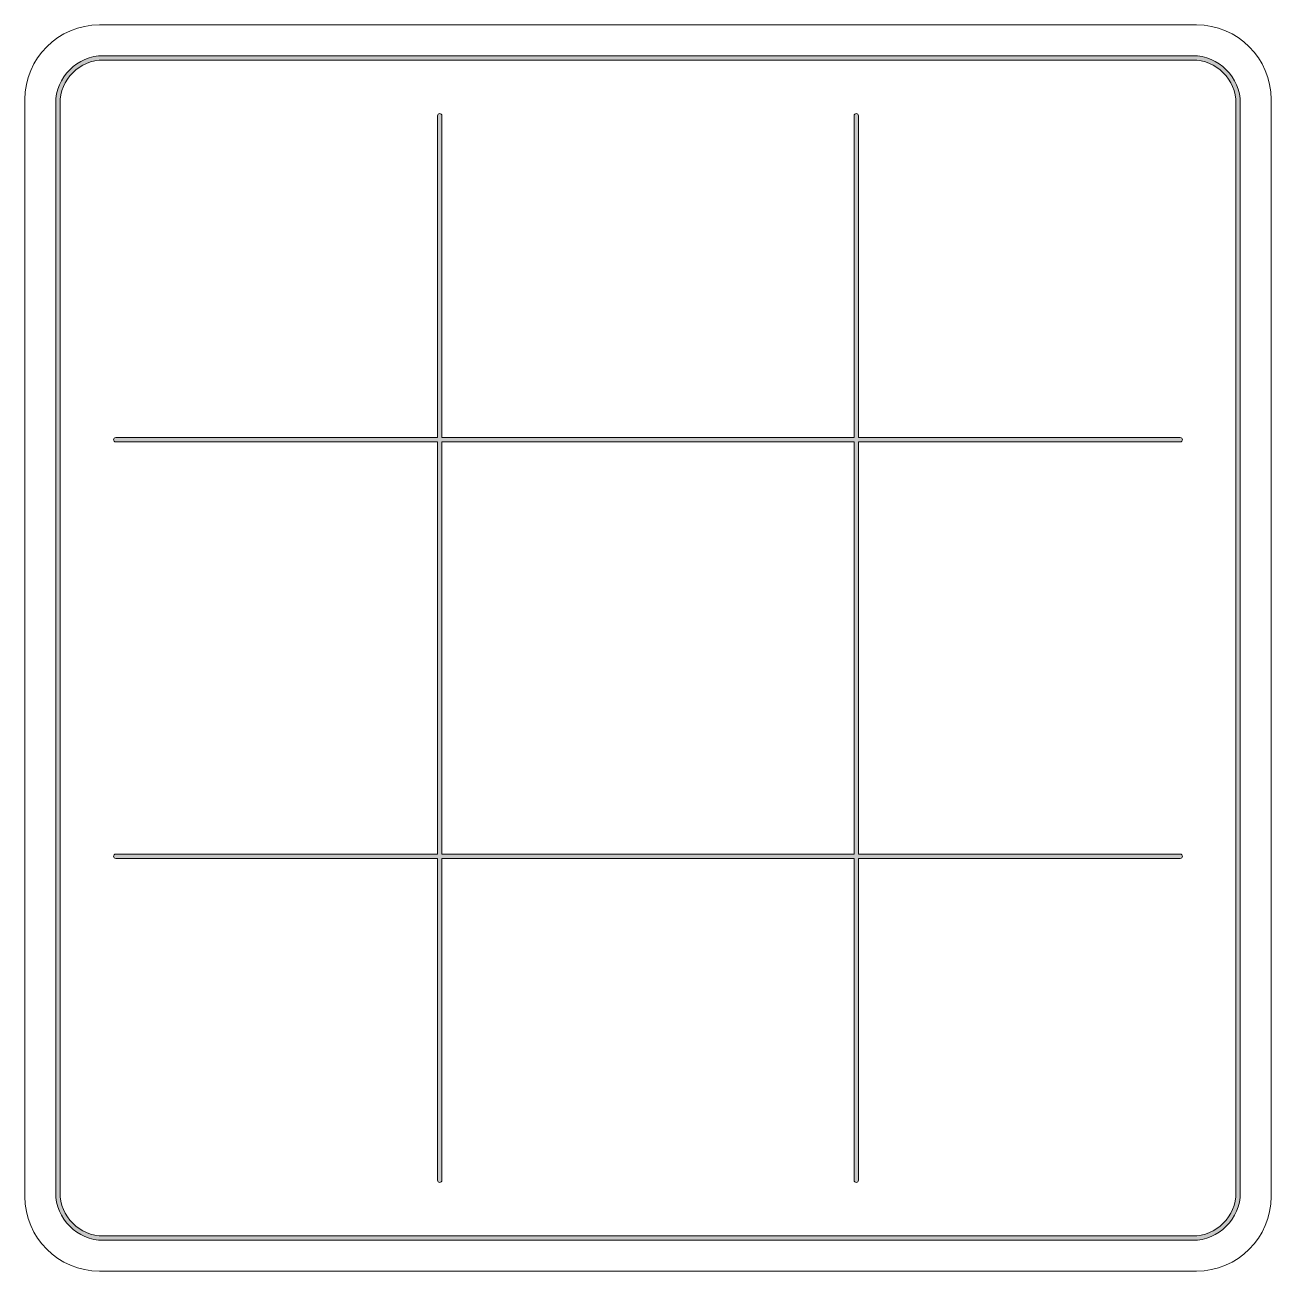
# Model space of a CAD drawing. Header units: inches. Extents: x -26 to -13, y -21.7 to -15.7.
# Drawn here: x -26 to -20.02, y -21.69 to -15.7 of the extents above; entities that cross this region are included whole.
import ezdxf

# ---------------------------------------------------------------- set-up
doc = ezdxf.new("R2010")
doc.units = ezdxf.units.IN
doc.header["$MEASUREMENT"] = 0
doc.layers.add('_U+0421_U+043B_U+043E_U+0439 1', color=7, linetype='Continuous')

# ---------------------------------------------------------------- blocks, each defined once
blk = doc.blocks.new('block 2')
at = {"layer": '_U+0421_U+043B_U+043E_U+0439 1', "lineweight": 0}
for points in [[(-20.3942, -15.8507), (-20.3942, -15.8507), (-25.6229, -15.8507), (-25.6229, -15.8507), (-25.7494, -15.8507), (-25.8523, -15.9536), (-25.8523, -16.0801), (-25.8523, -16.0801), (-25.8523, -21.3088), (-25.8523, -21.3088), (-25.8523, -21.4353), (-25.7494, -21.5382), (-25.6229, -21.5382), (-25.6229, -21.5382), (-20.3942, -21.5382), (-20.3942, -21.5382), (-20.2677, -21.5382), (-20.1648, -21.4353), (-20.1648, -21.3088), (-20.1648, -21.3088), (-20.1648, -16.0801), (-20.1648, -16.0801), (-20.1648, -15.9536), (-20.2677, -15.8507), (-20.3942, -15.8507)], [(-20.1857, -21.3088), (-20.1857, -21.4238), (-20.2792, -21.5174), (-20.3942, -21.5174), (-20.3942, -21.5174), (-25.6229, -21.5174), (-25.6229, -21.5174), (-25.7379, -21.5174), (-25.8315, -21.4238), (-25.8315, -21.3088), (-25.8315, -21.3088), (-25.8315, -16.0801), (-25.8315, -16.0801), (-25.8315, -15.9651), (-25.7379, -15.8715), (-25.6229, -15.8715), (-25.6229, -15.8715), (-20.3942, -15.8715), (-20.3942, -15.8715), (-20.2792, -15.8715), (-20.1857, -15.9651), (-20.1857, -16.0801), (-20.1857, -16.0801), (-20.1857, -21.3088), (-20.1857, -21.3088)]]:
    blk.add_open_spline(points, degree=3, knots=[0, 0, 0, 0, 1, 1, 1, 2, 2, 2, 3, 3, 3, 4, 4, 4, 5, 5, 5, 6, 6, 6, 7, 7, 7, 8, 8, 8, 8], dxfattribs=at)
blk = doc.blocks.new('block 3')
at = {"layer": '_U+0421_U+043B_U+043E_U+0439 1', "lineweight": 0}
blk.add_lwpolyline([(-22.019, -19.684), (-23.9982, -19.684), (-23.9982, -17.7049), (-22.019, -17.7049), (-22.019, -19.684)], dxfattribs=at)
blk.add_open_spline([(-20.453, -17.7049), (-20.4473, -17.7049), (-20.4426, -17.7002), (-20.4426, -17.6944), (-20.4426, -17.6887), (-20.4473, -17.684), (-20.453, -17.684), (-20.453, -17.684), (-21.9982, -17.684), (-21.9982, -17.684), (-21.9982, -17.684), (-21.9982, -16.1389), (-21.9982, -16.1389), (-21.9982, -16.1331), (-22.0028, -16.1285), (-22.0086, -16.1285), (-22.0143, -16.1285), (-22.019, -16.1331), (-22.019, -16.1389), (-22.019, -16.1389), (-22.019, -17.684), (-22.019, -17.684), (-22.019, -17.684), (-23.9982, -17.684), (-23.9982, -17.684), (-23.9982, -17.684), (-23.9982, -16.1389), (-23.9982, -16.1389), (-23.9982, -16.1331), (-24.0028, -16.1285), (-24.0086, -16.1285), (-24.0143, -16.1285), (-24.019, -16.1331), (-24.019, -16.1389), (-24.019, -16.1389), (-24.019, -17.684), (-24.019, -17.684), (-24.019, -17.684), (-25.5641, -17.684), (-25.5641, -17.684), (-25.5699, -17.684), (-25.5745, -17.6887), (-25.5745, -17.6944), (-25.5745, -17.7002), (-25.5699, -17.7049), (-25.5641, -17.7049), (-25.5641, -17.7049), (-24.019, -17.7049), (-24.019, -17.7049), (-24.019, -17.7049), (-24.019, -19.684), (-24.019, -19.684), (-24.019, -19.684), (-25.5641, -19.684), (-25.5641, -19.684), (-25.5699, -19.684), (-25.5745, -19.6887), (-25.5745, -19.6944), (-25.5745, -19.7002), (-25.5699, -19.7049), (-25.5641, -19.7049), (-25.5641, -19.7049), (-24.019, -19.7049), (-24.019, -19.7049), (-24.019, -19.7049), (-24.019, -21.25), (-24.019, -21.25), (-24.019, -21.2558), (-24.0143, -21.2604), (-24.0086, -21.2604), (-24.0028, -21.2604), (-23.9982, -21.2558), (-23.9982, -21.25), (-23.9982, -21.25), (-23.9982, -19.7049), (-23.9982, -19.7049), (-23.9982, -19.7049), (-22.019, -19.7049), (-22.019, -19.7049), (-22.019, -19.7049), (-22.019, -21.25), (-22.019, -21.25), (-22.019, -21.2558), (-22.0143, -21.2604), (-22.0086, -21.2604), (-22.0028, -21.2604), (-21.9982, -21.2558), (-21.9982, -21.25), (-21.9982, -21.25), (-21.9982, -19.7049), (-21.9982, -19.7049), (-21.9982, -19.7049), (-20.453, -19.7049), (-20.453, -19.7049), (-20.4473, -19.7049), (-20.4426, -19.7002), (-20.4426, -19.6944), (-20.4426, -19.6887), (-20.4473, -19.684), (-20.453, -19.684), (-20.453, -19.684), (-21.9982, -19.684), (-21.9982, -19.684), (-21.9982, -19.684), (-21.9982, -17.7049), (-21.9982, -17.7049), (-21.9982, -17.7049), (-20.453, -17.7049), (-20.453, -17.7049)], degree=3, knots=[0, 0, 0, 0, 1, 1, 1, 2, 2, 2, 3, 3, 3, 4, 4, 4, 5, 5, 5, 6, 6, 6, 7, 7, 7, 8, 8, 8, 9, 9, 9, 10, 10, 10, 11, 11, 11, 12, 12, 12, 13, 13, 13, 14, 14, 14, 15, 15, 15, 16, 16, 16, 17, 17, 17, 18, 18, 18, 19, 19, 19, 20, 20, 20, 21, 21, 21, 22, 22, 22, 23, 23, 23, 24, 24, 24, 25, 25, 25, 26, 26, 26, 27, 27, 27, 28, 28, 28, 29, 29, 29, 30, 30, 30, 31, 31, 31, 32, 32, 32, 33, 33, 33, 34, 34, 34, 35, 35, 35, 36, 36, 36, 36], dxfattribs=at)

msp = doc.modelspace()

# ---------------------------------------------------------------- hatches: boundary and pattern name
at = {"layer": '_U+0421_U+043B_U+043E_U+0439 1', "true_color": 0xffffff}
h = msp.add_hatch(color=7, dxfattribs=at)
h.dxf.hatch_style = 2
edge = h.paths.add_edge_path()
edge.add_spline(control_points=[(-20.3942, -15.8507), (-20.3942, -15.8507), (-25.6229, -15.8507), (-25.6229, -15.8507), (-25.7494, -15.8507), (-25.8523, -15.9536), (-25.8523, -16.0801), (-25.8523, -16.0801), (-25.8523, -21.3088), (-25.8523, -21.3088), (-25.8523, -21.4353), (-25.7494, -21.5382), (-25.6229, -21.5382), (-25.6229, -21.5382), (-20.3942, -21.5382), (-20.3942, -21.5382), (-20.2677, -21.5382), (-20.1648, -21.4353), (-20.1648, -21.3088), (-20.1648, -21.3088), (-20.1648, -16.0801), (-20.1648, -16.0801), (-20.1648, -15.9536), (-20.2677, -15.8507), (-20.3942, -15.8507)], knot_values=[0, 0, 0, 0, 1, 1, 1, 2, 2, 2, 3, 3, 3, 4, 4, 4, 5, 5, 5, 6, 6, 6, 7, 7, 7, 8, 8, 8, 8], degree=3, periodic=1)
edge = h.paths.add_edge_path()
edge.add_spline(control_points=[(-20.1857, -21.3088), (-20.1857, -21.4238), (-20.2792, -21.5174), (-20.3942, -21.5174), (-20.3942, -21.5174), (-25.6229, -21.5174), (-25.6229, -21.5174), (-25.7379, -21.5174), (-25.8315, -21.4238), (-25.8315, -21.3088), (-25.8315, -21.3088), (-25.8315, -16.0801), (-25.8315, -16.0801), (-25.8315, -15.9651), (-25.7379, -15.8715), (-25.6229, -15.8715), (-25.6229, -15.8715), (-20.3942, -15.8715), (-20.3942, -15.8715), (-20.2792, -15.8715), (-20.1857, -15.9651), (-20.1857, -16.0801), (-20.1857, -16.0801), (-20.1857, -21.3088), (-20.1857, -21.3088)], knot_values=[0, 0, 0, 0, 1, 1, 1, 2, 2, 2, 3, 3, 3, 4, 4, 4, 5, 5, 5, 6, 6, 6, 7, 7, 7, 8, 8, 8, 8], degree=3, periodic=1)
edge = h.paths.add_edge_path()
edge.add_spline(control_points=[(-20.453, -17.7049), (-20.4473, -17.7049), (-20.4426, -17.7002), (-20.4426, -17.6944), (-20.4426, -17.6887), (-20.4473, -17.684), (-20.453, -17.684), (-20.453, -17.684), (-21.9982, -17.684), (-21.9982, -17.684), (-21.9982, -17.684), (-21.9982, -16.1389), (-21.9982, -16.1389), (-21.9982, -16.1331), (-22.0028, -16.1285), (-22.0086, -16.1285), (-22.0143, -16.1285), (-22.019, -16.1331), (-22.019, -16.1389), (-22.019, -16.1389), (-22.019, -17.684), (-22.019, -17.684), (-22.019, -17.684), (-23.9982, -17.684), (-23.9982, -17.684), (-23.9982, -17.684), (-23.9982, -16.1389), (-23.9982, -16.1389), (-23.9982, -16.1331), (-24.0028, -16.1285), (-24.0086, -16.1285), (-24.0143, -16.1285), (-24.019, -16.1331), (-24.019, -16.1389), (-24.019, -16.1389), (-24.019, -17.684), (-24.019, -17.684), (-24.019, -17.684), (-25.5641, -17.684), (-25.5641, -17.684), (-25.5699, -17.684), (-25.5745, -17.6887), (-25.5745, -17.6944), (-25.5745, -17.7002), (-25.5699, -17.7049), (-25.5641, -17.7049), (-25.5641, -17.7049), (-24.019, -17.7049), (-24.019, -17.7049), (-24.019, -17.7049), (-24.019, -19.684), (-24.019, -19.684), (-24.019, -19.684), (-25.5641, -19.684), (-25.5641, -19.684), (-25.5699, -19.684), (-25.5745, -19.6887), (-25.5745, -19.6944), (-25.5745, -19.7002), (-25.5699, -19.7049), (-25.5641, -19.7049), (-25.5641, -19.7049), (-24.019, -19.7049), (-24.019, -19.7049), (-24.019, -19.7049), (-24.019, -21.25), (-24.019, -21.25), (-24.019, -21.2558), (-24.0143, -21.2604), (-24.0086, -21.2604), (-24.0028, -21.2604), (-23.9982, -21.2558), (-23.9982, -21.25), (-23.9982, -21.25), (-23.9982, -19.7049), (-23.9982, -19.7049), (-23.9982, -19.7049), (-22.019, -19.7049), (-22.019, -19.7049), (-22.019, -19.7049), (-22.019, -21.25), (-22.019, -21.25), (-22.019, -21.2558), (-22.0143, -21.2604), (-22.0086, -21.2604), (-22.0028, -21.2604), (-21.9982, -21.2558), (-21.9982, -21.25), (-21.9982, -21.25), (-21.9982, -19.7049), (-21.9982, -19.7049), (-21.9982, -19.7049), (-20.453, -19.7049), (-20.453, -19.7049), (-20.4473, -19.7049), (-20.4426, -19.7002), (-20.4426, -19.6944), (-20.4426, -19.6887), (-20.4473, -19.684), (-20.453, -19.684), (-20.453, -19.684), (-21.9982, -19.684), (-21.9982, -19.684), (-21.9982, -19.684), (-21.9982, -17.7049), (-21.9982, -17.7049), (-21.9982, -17.7049), (-20.453, -17.7049), (-20.453, -17.7049)], knot_values=[0, 0, 0, 0, 1, 1, 1, 2, 2, 2, 3, 3, 3, 4, 4, 4, 5, 5, 5, 6, 6, 6, 7, 7, 7, 8, 8, 8, 9, 9, 9, 10, 10, 10, 11, 11, 11, 12, 12, 12, 13, 13, 13, 14, 14, 14, 15, 15, 15, 16, 16, 16, 17, 17, 17, 18, 18, 18, 19, 19, 19, 20, 20, 20, 21, 21, 21, 22, 22, 22, 23, 23, 23, 24, 24, 24, 25, 25, 25, 26, 26, 26, 27, 27, 27, 28, 28, 28, 29, 29, 29, 30, 30, 30, 31, 31, 31, 32, 32, 32, 33, 33, 33, 34, 34, 34, 35, 35, 35, 36, 36, 36, 36], degree=3, periodic=1)
h.paths.add_polyline_path([(-22.019, -19.684), (-23.9982, -19.684), (-23.9982, -17.7049), (-22.019, -17.7049)])

# ---------------------------------------------------------------- linework, layer by layer
at = {"layer": '_U+0421_U+043B_U+043E_U+0439 1', "color": 1, "lineweight": 9, "true_color": 0xff0000}
msp.add_open_spline([(-20.3753, -21.6859), (-20.3753, -21.6859), (-25.6418, -21.6859), (-25.6418, -21.6859), (-25.8396, -21.6859), (-26, -21.5255), (-26, -21.3277), (-26, -21.3277), (-26, -16.0612), (-26, -16.0612), (-26, -15.8634), (-25.8396, -15.703), (-25.6418, -15.703), (-25.6418, -15.703), (-20.3753, -15.703), (-20.3753, -15.703), (-20.1775, -15.703), (-20.0171, -15.8634), (-20.0171, -16.0612), (-20.0171, -16.0612), (-20.0171, -21.3277), (-20.0171, -21.3277), (-20.0171, -21.5255), (-20.1775, -21.6859), (-20.3753, -21.6859)], degree=3, knots=[0, 0, 0, 0, 1, 1, 1, 2, 2, 2, 3, 3, 3, 4, 4, 4, 5, 5, 5, 6, 6, 6, 7, 7, 7, 8, 8, 8, 8], dxfattribs=at)

# ---------------------------------------------------------------- block references
at = {"layer": '_U+0421_U+043B_U+043E_U+0439 1'}
for name in ['block 2', 'block 3']:
    msp.add_blockref(name, (0, 0), dxfattribs=at)

doc.saveas('drawing.dxf')
